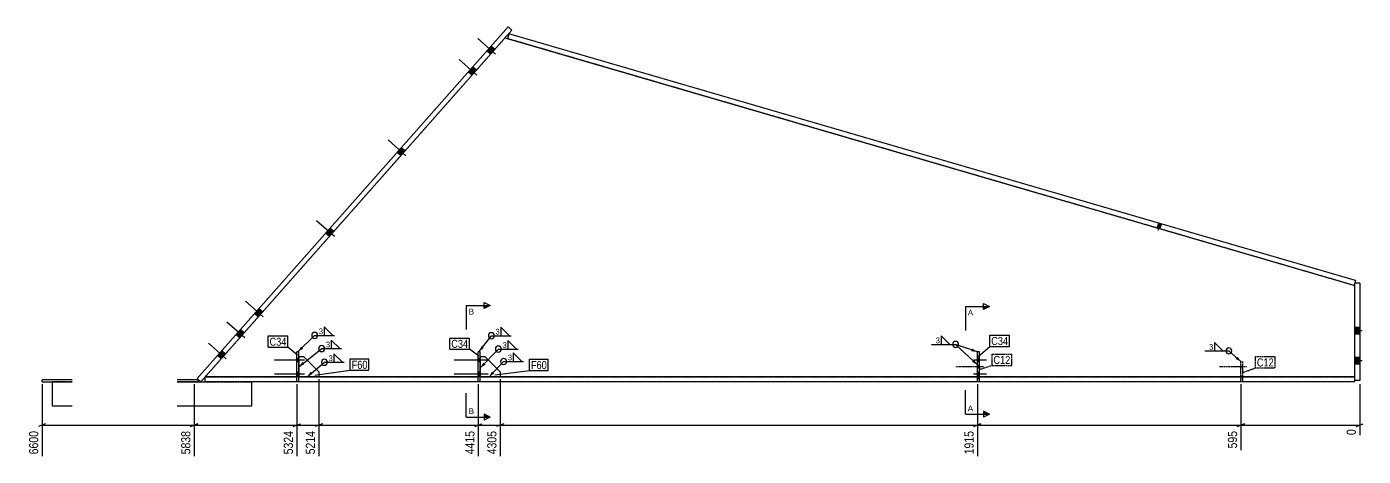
# Model space of a CAD drawing. Header units: millimetres. Extents: x 100 to 51935, y 16 to 3079.
# Drawn here: x 32885 to 39580, y 47 to 2197 of the extents above; entities that cross this region are included whole.
import ezdxf

# ---------------------------------------------------------------- set-up
doc = ezdxf.new("R2010")
doc.units = ezdxf.units.MM
doc.linetypes.add('DXK_LINE_DOT2', pattern=[3.9198, 1.9599, -1.9599])
for name, color, linetype in [('MÅLSÆTNING', 7, 'Continuous'), ('STÅL', 7, 'Continuous'), ('TEKST', 7, 'Continuous')]:
    doc.layers.add(name, color=color, linetype=linetype)
doc.styles.add('Arial', font='ARIAL.TTF', dxfattribs={"height": 0.2})
doc.styles.add('Arial Narrow', font='ARIALN.TTF', dxfattribs={"height": 0.2})

msp = doc.modelspace()

# ---------------------------------------------------------------- hatches: boundary and pattern name
at = {"layer": 'STÅL', "linetype": 'Continuous'}
for points in [[(35207.8, 2059.8), (35229.7, 2084.6), (35210.9, 2101.1), (35189.1, 2076.4)], [(35207.8, 2059.8), (35229.7, 2084.6), (35210.9, 2101.1), (35189.1, 2076.4)], [(35115, 1955), (35136.9, 1979.7), (35118.2, 1996.3), (35096.3, 1971.6)], [(35115, 1955), (35136.9, 1979.7), (35118.2, 1996.3), (35096.3, 1971.6)], [(34758.5, 1552), (34780.4, 1576.8), (34761.7, 1593.3), (34739.8, 1568.6)], [(34758.5, 1552), (34780.4, 1576.8), (34761.7, 1593.3), (34739.8, 1568.6)], [(38568.3, 1209.4), (38554.9, 1213.4), (38547.9, 1189.4), (38561.3, 1185.4)], [(38568.3, 1209.4), (38554.9, 1213.4), (38547.9, 1189.4), (38561.3, 1185.4)], [(34400.7, 1147.6), (34422.6, 1172.3), (34403.9, 1188.9), (34382, 1164.2)], [(34400.7, 1147.6), (34422.6, 1172.3), (34403.9, 1188.9), (34382, 1164.2)], [(34044.2, 744.7), (34066.1, 769.4), (34047.4, 786), (34025.5, 761.2)], [(34044.2, 744.7), (34066.1, 769.4), (34047.4, 786), (34025.5, 761.2)], [(33951.5, 639.8), (33973.3, 664.5), (33954.6, 681.1), (33932.7, 656.4)], [(33951.5, 639.8), (33973.3, 664.5), (33954.6, 681.1), (33932.7, 656.4)], [(39561.6, 658.5), (39561.6, 691.5), (39536.6, 691.5), (39536.6, 658.5)], [(39561.6, 658.5), (39561.6, 691.5), (39536.6, 691.5), (39536.6, 658.5)], [(33858.7, 535), (33880.6, 559.7), (33861.8, 576.2), (33840, 551.5)], [(33858.7, 535), (33880.6, 559.7), (33861.8, 576.2), (33840, 551.5)], [(34237.6, 539), (34237.6, 521), (34247.6, 521), (34247.6, 539)], [(35146.6, 539), (35146.6, 521), (35156.6, 521), (35156.6, 539)], [(37646.6, 539), (37646.6, 521), (37656.6, 521), (37656.6, 539)], [(39561.6, 508.5), (39561.6, 541.5), (39536.6, 541.5), (39536.6, 508.5)], [(39561.6, 508.5), (39561.6, 541.5), (39536.6, 541.5), (39536.6, 508.5)], [(34237.6, 469), (34237.6, 451), (34247.6, 451), (34247.6, 469)], [(35146.6, 469), (35146.6, 451), (35156.6, 451), (35156.6, 469)], [(37646.6, 469), (37646.6, 451), (37656.6, 451), (37656.6, 469)]]:
    msp.add_hatch(color=96, dxfattribs=at).paths.add_polyline_path(points)
at = {"layer": 'TEKST', "linetype": 'Continuous'}
for color, points in [(30, [(35176.6, 786.7), (35176.6, 801.7), (35206.6, 801.7)]), (30, [(37676.6, 781.9), (37676.6, 796.9), (37706.6, 796.9)]), (3, [(34269.3, 585.5), (34242.6, 570), (34258.9, 596.3)]), (3, [(35174.2, 589.2), (35150, 570), (35162.4, 598.3)]), (3, [(37620.6, 586.7), (37646.6, 570), (37615.8, 572.5)]), (3, [(38950.4, 545.5), (38967.8, 520), (38940.4, 534.3)]), (3, [(34275.8, 507.8), (34247.6, 495), (34266.4, 519.5)]), (3, [(34316.6, 458.4), (34288.8, 445), (34307.1, 469.9)]), (3, [(35182.8, 505.5), (35156.6, 489), (35171.9, 515.9)]), (3, [(35226.7, 461.5), (35200.5, 445), (35215.8, 471.8)]), (3, [(37629.8, 530.8), (37646.6, 504.8), (37619.6, 519.9)]), (30, [(37676.6, 257.5), (37676.6, 272.5), (37706.6, 257.5)]), (30, [(35176.6, 243.4), (35176.6, 258.4), (35206.6, 243.4)])]:
    msp.add_hatch(color=color, dxfattribs=at).paths.add_polyline_path(points)

# ---------------------------------------------------------------- linework, layer by layer
at = {"layer": 'MÅLSÆTNING', "color": 7, "linetype": 'Continuous'}
for p, q in [((32961.6, 408), (32961.6, 48)), ((33723.6, 408), (33723.6, 48)), ((33723.6, 408), (33723.6, 48)), ((34237.6, 408), (34237.6, 48)), ((34347.6, 433), (34347.6, 48)), ((34347.6, 433), (34347.6, 48)), ((35146.6, 408), (35146.6, 48)), ((35256.6, 433), (35256.6, 48)), ((37646.6, 408), (37646.6, 48)), ((37646.6, 408), (37646.6, 48)), ((38966.6, 408), (38966.6, 77.2)), ((38966.6, 408), (38966.6, 77.2)), ((39561.6, 408), (39561.6, 153.2)), ((32979.6, 210.1), (32943.6, 195.7)), ((32961.6, 202.9), (33723.6, 202.9)), ((33741.6, 210.1), (33705.6, 195.7)), ((33705.6, 195.7), (33741.6, 210.1)), ((34219.6, 195.7), (34255.6, 210.1)), ((34237.6, 202.9), (34347.6, 202.9)), ((34365.6, 210.1), (34329.6, 195.7)), ((34365.6, 210.1), (34329.6, 195.7)), ((35128.6, 195.7), (35164.6, 210.1)), ((35146.6, 202.9), (35256.6, 202.9)), ((35274.6, 210.1), (35238.6, 195.7)), ((37664.6, 210.1), (37628.6, 195.7)), ((37628.6, 195.7), (37664.6, 210.1)), ((37646.6, 202.9), (38966.6, 202.9)), ((38984.6, 210.1), (38948.6, 195.7)), ((38948.6, 195.7), (38984.6, 210.1)), ((38966.6, 202.9), (39561.6, 202.9)), ((39543.6, 195.7), (39579.6, 210.1))]:
    msp.add_line(p, q, dxfattribs=at)
at = {"layer": 'STÅL', "color": 2, "linetype": 'Continuous'}
for p, q in [((33738.3, 436.6), (35296.1, 2197.4)), ((33757, 420), (35314.8, 2180.8)), ((35300.5, 2161.7), (35293.6, 2137.6)), ((35296.1, 2197.4), (35314.8, 2180.8)), ((39540.2, 926.2), (35300.5, 2161.7)), ((35293.6, 2137.6), (35280.1, 2141.6)), ((39533.2, 902.2), (35293.6, 2137.6)), ((39540.2, 926.2), (39533.2, 902.2)), ((39536.6, 901.2), (39533.2, 902.2)), ((39536.6, 426), (39536.6, 914)), ((39561.6, 914), (39536.6, 914)), ((39561.6, 914), (39561.6, 426)), ((32961.6, 420), (32961.6, 430)), ((33111.6, 430), (32961.6, 430)), ((32961.6, 420), (33111.6, 420)), ((33011.6, 420), (33011.6, 300)), ((33745.7, 430), (33638.3, 430)), ((33638.3, 420), (33745.7, 420)), ((33757, 420), (33738.3, 436.6)), ((33745.7, 420), (33745.7, 430)), ((33745.7, 420), (33779.1, 420)), ((33779.1, 420), (33779.1, 445)), ((34237.6, 445), (33779.1, 445)), ((34237.6, 420), (33779.1, 420)), ((34011.6, 300), (34011.6, 420)), ((35146.6, 445), (34247.6, 445)), ((35146.6, 420), (34247.6, 420)), ((37646.6, 445), (35156.6, 445)), ((37646.6, 420), (35156.6, 420)), ((39536.6, 445), (37656.6, 445)), ((39536.6, 420), (37656.6, 420)), ((39536.6, 420), (39536.6, 445)), ((39561.6, 426), (39536.6, 426)), ((33011.6, 300), (33111.6, 300)), ((33638.3, 300), (34011.6, 300))]:
    msp.add_line(p, q, dxfattribs=at)
at = {"layer": 'STÅL', "color": 7, "linetype": 'DXK_LINE_DOT2'}
for p, q in [((35280.1, 2141.6), (33779.1, 445)), ((39533.2, 902.2), (35293.6, 2137.6)), ((39536.6, 445), (39536.6, 901.2)), ((33111.6, 420), (33011.6, 420)), ((33745.7, 420), (33638.3, 420)), ((33779.1, 445), (34237.6, 445)), ((33779.1, 420), (34011.6, 420)), ((34247.6, 445), (34237.6, 445)), ((34247.6, 420), (34237.6, 420)), ((34247.6, 445), (35146.6, 445)), ((35156.6, 445), (35146.6, 445)), ((35156.6, 420), (35146.6, 420)), ((35156.6, 445), (37646.6, 445)), ((37656.6, 445), (37646.6, 445)), ((37656.6, 420), (37646.6, 420)), ((37656.6, 445), (39536.6, 445))]:
    msp.add_line(p, q, dxfattribs=at)
at = {"layer": 'STÅL', "color": 96, "linetype": 'Continuous'}
for p, q in [((35233, 2059.6), (35143.8, 2138.5)), ((35233, 2059.6), (35143.8, 2138.5)), ((35207.8, 2059.8), (35189.1, 2076.4)), ((35207.8, 2059.8), (35189.1, 2076.4)), ((35229.7, 2084.6), (35210.9, 2101.1)), ((35229.7, 2084.6), (35210.9, 2101.1)), ((35140.2, 1954.8), (35051.1, 2033.6)), ((35140.2, 1954.8), (35051.1, 2033.6)), ((35115, 1955), (35096.3, 1971.6)), ((35115, 1955), (35096.3, 1971.6)), ((35136.9, 1979.7), (35118.2, 1996.3)), ((35136.9, 1979.7), (35118.2, 1996.3)), ((34783.7, 1551.8), (34694.6, 1630.7)), ((34783.7, 1551.8), (34694.6, 1630.7)), ((34758.5, 1552), (34739.8, 1568.6)), ((34758.5, 1552), (34739.8, 1568.6)), ((34780.4, 1576.8), (34761.7, 1593.3)), ((34780.4, 1576.8), (34761.7, 1593.3)), ((34425.9, 1147.4), (34336.8, 1226.2)), ((34425.9, 1147.4), (34336.8, 1226.2)), ((38547.9, 1189.4), (38554.9, 1213.4)), ((38547.9, 1189.4), (38554.9, 1213.4)), ((38552.4, 1179.7), (38561.6, 1211.4)), ((38552.4, 1179.7), (38561.6, 1211.4)), ((38561.3, 1185.4), (38568.3, 1209.4)), ((38561.3, 1185.4), (38568.3, 1209.4)), ((34400.7, 1147.6), (34382, 1164.2)), ((34400.7, 1147.6), (34382, 1164.2)), ((34422.6, 1172.3), (34403.9, 1188.9)), ((34422.6, 1172.3), (34403.9, 1188.9)), ((34069.4, 744.4), (33980.3, 823.3)), ((34069.4, 744.4), (33980.3, 823.3)), ((34044.2, 744.7), (34025.5, 761.2)), ((34044.2, 744.7), (34025.5, 761.2)), ((34066.1, 769.4), (34047.4, 786)), ((34066.1, 769.4), (34047.4, 786)), ((33976.6, 639.6), (33887.5, 718.4)), ((33976.6, 639.6), (33887.5, 718.4)), ((33973.3, 664.5), (33954.6, 681.1)), ((33973.3, 664.5), (33954.6, 681.1)), ((39561.6, 691.5), (39536.6, 691.5)), ((39561.6, 691.5), (39536.6, 691.5)), ((39574.1, 675), (39536.6, 675)), ((39574.1, 675), (39536.6, 675)), ((33883.9, 534.7), (33794.7, 613.6)), ((33883.9, 534.7), (33794.7, 613.6)), ((33951.5, 639.8), (33932.7, 656.4)), ((33951.5, 639.8), (33932.7, 656.4)), ((39561.6, 658.5), (39536.6, 658.5)), ((39561.6, 658.5), (39536.6, 658.5)), ((33858.7, 535), (33840, 551.5)), ((33858.7, 535), (33840, 551.5)), ((33880.6, 559.7), (33861.8, 576.2)), ((33880.6, 559.7), (33861.8, 576.2)), ((34237.6, 539), (34247.6, 539)), ((35146.6, 539), (35156.6, 539)), ((37646.6, 539), (37656.6, 539)), ((39561.6, 541.5), (39536.6, 541.5)), ((39561.6, 541.5), (39536.6, 541.5)), ((34126.6, 530), (34276.6, 530)), ((34237.6, 521), (34247.6, 521)), ((34237.6, 469), (34247.6, 469)), ((35026.6, 530), (35196.6, 530)), ((35146.6, 521), (35156.6, 521)), ((35146.6, 469), (35156.6, 469)), ((37626.6, 530), (37691.6, 530)), ((37646.6, 521), (37656.6, 521)), ((37646.6, 469), (37656.6, 469)), ((39574.1, 525), (39536.6, 525)), ((39574.1, 525), (39536.6, 525)), ((39561.6, 508.5), (39536.6, 508.5)), ((39561.6, 508.5), (39536.6, 508.5)), ((34126.6, 460), (34276.6, 460)), ((34237.6, 451), (34247.6, 451)), ((35026.6, 460), (35196.6, 460)), ((35146.6, 451), (35156.6, 451)), ((37626.6, 460), (37691.6, 460)), ((37646.6, 451), (37656.6, 451))]:
    msp.add_line(p, q, dxfattribs=at)
at = {"layer": 'STÅL', "color": 4, "linetype": 'Continuous'}
for p, q in [((34237.6, 420), (34237.6, 570)), ((34247.6, 570), (34237.6, 570)), ((34247.6, 420), (34247.6, 570)), ((34272.6, 545), (34247.6, 545)), ((34347.6, 470), (34272.6, 545)), ((35146.6, 420), (35146.6, 570)), ((35156.6, 570), (35146.6, 570)), ((35156.6, 420), (35156.6, 570)), ((35181.6, 545), (35156.6, 545)), ((35256.6, 470), (35181.6, 545)), ((37646.6, 420), (37646.6, 570)), ((37656.6, 570), (37646.6, 570)), ((37656.6, 420), (37656.6, 570)), ((34347.6, 470), (34347.6, 445)), ((35256.6, 470), (35256.6, 445)), ((34247.6, 420), (34237.6, 420)), ((35156.6, 420), (35146.6, 420)), ((37656.6, 420), (37646.6, 420))]:
    msp.add_line(p, q, dxfattribs=at)
at = {"layer": 'STÅL', "color": 30, "linetype": 'DXK_LINE_DOT2'}
for p, q in [((34247.6, 545), (34247.6, 445)), ((35156.6, 545), (35156.6, 445)), ((37646.6, 420), (37646.6, 520)), ((37646.6, 520), (37656.6, 520)), ((37656.6, 420), (37656.6, 520)), ((38966.6, 420), (38966.6, 520)), ((38966.6, 520), (38976.6, 520)), ((38976.6, 420), (38976.6, 520)), ((34237.6, 453), (34247.6, 453)), ((34247.6, 445), (34237.6, 445)), ((34247.6, 445), (34347.6, 445)), ((35146.6, 453), (35156.6, 453)), ((35156.6, 445), (35146.6, 445)), ((35156.6, 445), (35256.6, 445)), ((37646.6, 453), (37656.6, 453)), ((37656.6, 445), (37646.6, 445)), ((37656.6, 420), (37646.6, 420)), ((38966.6, 453), (38976.6, 453)), ((38976.6, 445), (38966.6, 445)), ((38976.6, 420), (38966.6, 420))]:
    msp.add_line(p, q, dxfattribs=at)
at = {"layer": 'STÅL', "color": 96, "linetype": 'DXK_LINE_DOT2'}
for p, q in [((37539.1, 496), (37676.6, 496)), ((37646.6, 503), (37656.6, 503)), ((37646.6, 489), (37656.6, 489)), ((38859.1, 496), (38996.6, 496)), ((38966.6, 503), (38976.6, 503)), ((38966.6, 489), (38976.6, 489)), ((37539.1, 444), (37676.6, 444)), ((37646.6, 451), (37656.6, 451)), ((37646.6, 437), (37656.6, 437)), ((38859.1, 444), (38996.6, 444)), ((38966.6, 451), (38976.6, 451)), ((38966.6, 437), (38976.6, 437))]:
    msp.add_line(p, q, dxfattribs=at)
at = {"layer": 'TEKST', "color": 30, "linetype": 'Continuous'}
for p, q in [((35176.6, 786.7), (35176.6, 816.7)), ((35176.6, 816.7), (35206.6, 801.7)), ((37676.6, 781.9), (37676.6, 811.9)), ((37676.6, 811.9), (37706.6, 796.9)), ((35206.6, 801.7), (35176.6, 786.7)), ((37706.6, 796.9), (37676.6, 781.9)), ((37706.6, 257.5), (37676.6, 272.5)), ((37676.6, 272.5), (37676.6, 242.5)), ((35206.6, 243.4), (35176.6, 258.4)), ((35176.6, 258.4), (35176.6, 228.4)), ((35206.6, 243.4), (35176.6, 228.4)), ((37706.6, 257.5), (37676.6, 242.5))]:
    msp.add_line(p, q, dxfattribs=at)
at = {"layer": 'TEKST', "color": 3, "linetype": 'Continuous'}
for p, q in [((37646.6, 570), (37537.5, 607)), ((37646.6, 504.8), (37537.5, 607)), ((38967.8, 520), (38906.4, 574.6))]:
    msp.add_line(p, q, dxfattribs=at)
for centre, start, end in [((37537.5, 607), 90, 270), ((37537.5, 607), 270, 90), ((38906.4, 574.6), 90, 270), ((38906.4, 574.6), 270, 90)]:
    msp.add_arc(centre, 15, start, end, dxfattribs=at)

# ---------------------------------------------------------------- wipeouts: each hides what was drawn before it
at = {"color": 0, "linetype": 'Continuous'}
msp.add_wipeout([(37625.3, 751.9), (37625.3, 781.9), (37598.6, 781.9), (37598.6, 751.9)], dxfattribs=at).dxf.layer = 'TEKST'
at = {"color": 0}
for points in [[(37458.9, 610.6), (37458.9, 645.4), (37435.8, 645.4), (37435.8, 610.6)], [(37800.5, 604.1), (37800.5, 646.1), (37716, 646.1), (37716, 604.1)], [(38827.8, 578.2), (38827.8, 613), (38804.8, 613), (38804.8, 578.2)], [(39131.1, 496.8), (39131.1, 538.8), (39046.7, 538.8), (39046.7, 496.8)], [(35489.9, 483.5), (35489.9, 525.5), (35410.6, 525.5), (35410.6, 483.5)]]:
    msp.add_wipeout(points, dxfattribs=at).dxf.layer = 'TEKST'

# ---------------------------------------------------------------- next in the draw order: linework, layer by layer
at = {"layer": 'TEKST', "color": 7, "linetype": 'Continuous'}
for q in [(37586.6, 676.9), (37706.6, 796.9)]:
    msp.add_line((37586.6, 796.9), q, dxfattribs=at)
at = {"layer": 'TEKST', "color": 3, "linetype": 'Continuous'}
for p, q in [((37417.2, 607), (37537.5, 607)), ((37507.9, 607), (37465.1, 649.9)), ((37465.1, 649.9), (37465.1, 607)), ((37465.1, 607), (37507.9, 607)), ((38876.9, 574.6), (38834, 617.4)), ((38834, 617.4), (38834, 574.6)), ((38786.2, 574.6), (38906.4, 574.6)), ((38834, 574.6), (38876.9, 574.6))]:
    msp.add_line(p, q, dxfattribs=at)

# ---------------------------------------------------------------- next in the draw order: texts
at = {"layer": 'TEKST', "color": 3, "linetype": 'Continuous', "style": 'Arial'}
msp.add_text('A', height=28.7, dxfattribs=at).set_placement((37598.6, 751.9))
at = {"layer": 'TEKST', "color": 3, "style": 'Arial Narrow'}
for p in [(37438.2, 613), (38807.2, 580.6)]:
    msp.add_text('3', height=28.6, dxfattribs=at).set_placement(p)

# ---------------------------------------------------------------- next in the draw order: wipeouts: each hides what was drawn before it
at = {"color": 0, "linetype": 'Continuous'}
for points, layer in [([(32952, 183.3), (32884.8, 183.3), (32884.8, 47.1), (32952, 47.1)], 'MÅLSÆTNING'), ([(35247, 183.3), (35179.8, 183.3), (35179.8, 47.1), (35247, 47.1)], 'MÅLSÆTNING'), ([(38957, 183.3), (38889.8, 183.3), (38889.8, 76.4), (38957, 76.4)], 'MÅLSÆTNING'), ([(39552, 192.1), (39484.8, 192.1), (39484.8, 143.6), (39552, 143.6)], 'MÅLSÆTNING'), ([(35125.3, 756.7), (35125.3, 786.7), (35098.6, 786.7), (35098.6, 756.7)], 'TEKST'), ([(37625.3, 272.5), (37625.3, 302.5), (37598.6, 302.5), (37598.6, 272.5)], 'TEKST')]:
    msp.add_wipeout(points, dxfattribs=at).dxf.layer = layer
at = {"color": 0}
for points in [[(35253.8, 654.2), (35253.8, 689), (35230.7, 689), (35230.7, 654.2)], [(34185.5, 600.6), (34185.5, 642.6), (34101.1, 642.6), (34101.1, 600.6)], [(35095.7, 589.9), (35095.7, 631.9), (35011.3, 631.9), (35011.3, 589.9)], [(37800.5, 604.1), (37800.5, 646.1), (37716, 646.1), (37716, 604.1)], [(34417.7, 521.2), (34417.7, 556), (34394.6, 556), (34394.6, 521.2)], [(35315.3, 524.9), (35315.3, 559.7), (35292.3, 559.7), (35292.3, 524.9)], [(39131.1, 496.8), (39131.1, 538.8), (39046.7, 538.8), (39046.7, 496.8)], [(34591.7, 485), (34591.7, 527), (34512.4, 527), (34512.4, 485)], [(35489.9, 483.5), (35489.9, 525.5), (35410.6, 525.5), (35410.6, 483.5)]]:
    msp.add_wipeout(points, dxfattribs=at).dxf.layer = 'TEKST'

# ---------------------------------------------------------------- next in the draw order: linework, layer by layer
at = {"layer": 'MÅLSÆTNING', "color": 7, "linetype": 'Continuous'}
for p, q in [((35146.6, 408), (35146.6, 48)), ((35256.6, 433), (35256.6, 48)), ((34347.6, 202.9), (35146.6, 202.9)), ((35128.6, 195.7), (35164.6, 210.1)), ((35274.6, 210.1), (35238.6, 195.7)), ((35256.6, 202.9), (37646.6, 202.9))]:
    msp.add_line(p, q, dxfattribs=at)
at = {"layer": 'TEKST', "color": 7, "linetype": 'Continuous'}
for p, q in [((35086.6, 801.7), (35086.6, 681.7)), ((35086.6, 801.7), (35206.6, 801.7)), ((37708.8, 653.3), (37807.7, 653.3)), ((37708.8, 596.9), (37708.8, 653.3)), ((37807.7, 596.9), (37807.7, 653.3)), ((37651.1, 546.7), (37708.8, 596.9)), ((37708.8, 596.9), (37807.7, 596.9)), ((35228.9, 454.2), (35403.4, 476.3)), ((35403.4, 532.7), (35497.1, 532.7)), ((35403.4, 476.3), (35403.4, 532.7)), ((35403.4, 476.3), (35497.1, 476.3)), ((35497.1, 476.3), (35497.1, 532.7)), ((37586.6, 257.5), (37586.6, 377.5)), ((37586.6, 257.5), (37706.6, 257.5))]:
    msp.add_line(p, q, dxfattribs=at)
at = {"layer": 'TEKST', "color": 3, "linetype": 'Continuous'}
for p, q in [((35302.8, 650.6), (35260, 693.4)), ((35260, 693.4), (35260, 650.6)), ((35150, 570), (35212.1, 650.6)), ((35212.1, 650.6), (35311.4, 650.6)), ((35260, 650.6), (35302.8, 650.6)), ((34466.7, 517.6), (34423.9, 560.4)), ((34423.9, 560.4), (34423.9, 517.6)), ((35364.4, 521.3), (35321.5, 564.2)), ((35321.5, 564.2), (35321.5, 521.3)), ((34288.8, 445), (34376, 517.6)), ((34376, 517.6), (34475.3, 517.6)), ((34423.9, 517.6), (34466.7, 517.6)), ((35200.5, 445), (35273.7, 521.3)), ((35273.7, 521.3), (35372.9, 521.3)), ((35321.5, 521.3), (35364.4, 521.3))]:
    msp.add_line(p, q, dxfattribs=at)
at = {"layer": 'TEKST', "color": 7, "linetype": 'DXK_LINE_DOT2'}
for p, q in [((39039.5, 546), (39138.3, 546)), ((39039.5, 489.6), (39039.5, 546)), ((39138.3, 489.6), (39138.3, 546)), ((38974.3, 465.6), (39039.5, 489.6)), ((39039.5, 489.6), (39138.3, 489.6))]:
    msp.add_line(p, q, dxfattribs=at)
at = {"layer": 'TEKST', "color": 3, "linetype": 'Continuous'}
for centre, start, end in [((35212.1, 650.6), 90, 270), ((35212.1, 650.6), 270, 90), ((35273.7, 521.3), 90, 270), ((35273.7, 521.3), 270, 90), ((34376, 517.6), 90, 270), ((34376, 517.6), 270, 90)]:
    msp.add_arc(centre, 15, start, end, dxfattribs=at)

# ---------------------------------------------------------------- next in the draw order: texts
at = {"layer": 'MÅLSÆTNING', "color": 3, "linetype": 'Continuous', "style": 'Arial Narrow'}
for s, height, p in [('6600', 45.81, (32942.4, 56.7)), ('4305', 45.81, (35237.4, 56.7)), ('595', 45.81, (38947.4, 86)), ('0', 45.8, (39542.4, 153.2))]:
    msp.add_text(s, height=height, rotation=90.00021, dxfattribs=at).set_placement(p)
at = {"layer": 'TEKST', "color": 3, "linetype": 'Continuous', "style": 'Arial'}
for s, p in [('B', (35098.6, 756.7)), ('A', (37598.6, 272.5))]:
    msp.add_text(s, height=28.7, dxfattribs=at).set_placement(p)
at = {"layer": 'TEKST', "color": 3, "style": 'Arial Narrow'}
for s, height, p in [('3', 28.6, (35233.1, 656.6)), ('C34', 40.09, (37716, 604.1)), ('3', 28.6, (34397, 523.6)), ('3', 28.6, (35294.7, 527.3)), ('C12', 40.09, (39046.7, 496.8)), ('F60', 40.09, (35410.6, 483.5))]:
    msp.add_text(s, height=height, dxfattribs=at).set_placement(p)

# ---------------------------------------------------------------- next in the draw order: wipeouts: each hides what was drawn before it
at = {"color": 0}
for points in [[(34185.5, 600.6), (34185.5, 642.6), (34101.1, 642.6), (34101.1, 600.6)], [(35095.7, 589.9), (35095.7, 631.9), (35011.3, 631.9), (35011.3, 589.9)], [(34591.7, 485), (34591.7, 527), (34512.4, 527), (34512.4, 485)]]:
    msp.add_wipeout(points, dxfattribs=at).dxf.layer = 'TEKST'

# ---------------------------------------------------------------- next in the draw order: linework, layer by layer
at = {"layer": 'TEKST', "color": 7, "linetype": 'Continuous'}
for p, q in [((34093.9, 649.8), (34192.7, 649.8)), ((34093.9, 593.4), (34093.9, 649.8)), ((34192.7, 593.4), (34192.7, 649.8)), ((35004.1, 639.1), (35102.9, 639.1)), ((35004.1, 582.7), (35004.1, 639.1)), ((35102.9, 582.7), (35102.9, 639.1)), ((34093.9, 593.4), (34192.7, 593.4)), ((34240.6, 553.6), (34192.7, 593.4)), ((35004.1, 582.7), (35102.9, 582.7)), ((35150, 547.8), (35102.9, 582.7)), ((34327.2, 453.3), (34505.2, 477.8)), ((34505.2, 534.2), (34598.9, 534.2)), ((34505.2, 477.8), (34505.2, 534.2)), ((34505.2, 477.8), (34598.9, 477.8)), ((34598.9, 477.8), (34598.9, 534.2))]:
    msp.add_line(p, q, dxfattribs=at)

# ---------------------------------------------------------------- next in the draw order: texts
at = {"layer": 'TEKST', "color": 3, "style": 'Arial Narrow'}
for s, p in [('C34', (34101.1, 600.6)), ('C34', (35011.3, 589.9)), ('F60', (34512.4, 485))]:
    msp.add_text(s, height=40.09, dxfattribs=at).set_placement(p)

# ---------------------------------------------------------------- next in the draw order: wipeouts: each hides what was drawn before it
at = {"color": 0, "linetype": 'Continuous'}
for points, layer in [([(34338, 183.3), (34270.8, 183.3), (34270.8, 47.1), (34338, 47.1)], 'MÅLSÆTNING'), ([(35137, 183.3), (35069.8, 183.3), (35069.8, 47.1), (35137, 47.1)], 'MÅLSÆTNING'), ([(37637, 183.3), (37569.8, 183.3), (37569.8, 47.1), (37637, 47.1)], 'MÅLSÆTNING'), ([(35125.3, 258.4), (35125.3, 288.4), (35098.6, 288.4), (35098.6, 258.4)], 'TEKST')]:
    msp.add_wipeout(points, dxfattribs=at).dxf.layer = layer
at = {"color": 0}
for points in [[(34404.1, 589.8), (34404.1, 624.6), (34381, 624.6), (34381, 589.8)], [(35289.2, 587.6), (35289.2, 622.4), (35266.1, 622.4), (35266.1, 587.6)], [(37811.8, 509.3), (37811.8, 551.3), (37727.3, 551.3), (37727.3, 509.3)]]:
    msp.add_wipeout(points, dxfattribs=at).dxf.layer = 'TEKST'

# ---------------------------------------------------------------- next in the draw order: linework, layer by layer
at = {"layer": 'MÅLSÆTNING', "color": 7, "linetype": 'Continuous'}
for p, q in [((34237.6, 408), (34237.6, 48)), ((33723.6, 202.9), (34237.6, 202.9)), ((34219.6, 195.7), (34255.6, 210.1))]:
    msp.add_line(p, q, dxfattribs=at)
at = {"layer": 'TEKST', "color": 3, "linetype": 'Continuous'}
for p, q in [((34453.1, 586.2), (34410.2, 629)), ((34410.2, 629), (34410.2, 586.2)), ((35338.2, 584), (35295.4, 626.9)), ((35295.4, 626.9), (35295.4, 584)), ((34247.6, 495), (34362.4, 586.2)), ((34362.4, 586.2), (34461.7, 586.2)), ((34410.2, 586.2), (34453.1, 586.2)), ((35156.6, 489), (35247.5, 584)), ((35247.5, 584), (35346.8, 584)), ((35295.4, 584), (35338.2, 584))]:
    msp.add_line(p, q, dxfattribs=at)
at = {"layer": 'TEKST', "color": 7, "linetype": 'Continuous'}
for q in [(35086.6, 363.4), (35206.6, 243.4)]:
    msp.add_line((35086.6, 243.4), q, dxfattribs=at)
at = {"layer": 'TEKST', "color": 3, "linetype": 'Continuous'}
for centre, start, end in [((34362.4, 586.2), 90, 270), ((34362.4, 586.2), 270, 90), ((35247.5, 584), 90, 270), ((35247.5, 584), 270, 90)]:
    msp.add_arc(centre, 15, start, end, dxfattribs=at)

# ---------------------------------------------------------------- next in the draw order: texts
at = {"layer": 'MÅLSÆTNING', "color": 3, "linetype": 'Continuous', "style": 'Arial Narrow'}
for s, p in [('5214', (34328.4, 56.7)), ('4415', (35127.4, 56.7)), ('1915', (37627.4, 56.7))]:
    msp.add_text(s, height=45.81, rotation=90.00021, dxfattribs=at).set_placement(p)
at = {"layer": 'TEKST', "color": 3, "style": 'Arial Narrow'}
for p in [(34383.4, 592.2), (35268.5, 590)]:
    msp.add_text('3', height=28.6, dxfattribs=at).set_placement(p)
at = {"layer": 'TEKST', "color": 3, "linetype": 'Continuous', "style": 'Arial'}
msp.add_text('B', height=28.7, dxfattribs=at).set_placement((35098.6, 258.4))

# ---------------------------------------------------------------- next in the draw order: wipeouts: each hides what was drawn before it
at = {"color": 0}
for points in [[(34368.8, 655.8), (34368.8, 690.6), (34345.7, 690.6), (34345.7, 655.8)], [(37811.8, 509.3), (37811.8, 551.3), (37727.3, 551.3), (37727.3, 509.3)]]:
    msp.add_wipeout(points, dxfattribs=at).dxf.layer = 'TEKST'

# ---------------------------------------------------------------- next in the draw order: linework, layer by layer
at = {"layer": 'TEKST', "color": 3, "linetype": 'Continuous'}
for p, q in [((34417.8, 652.2), (34375, 695)), ((34375, 695), (34375, 652.2)), ((34242.6, 570), (34327.1, 652.2)), ((34327.1, 652.2), (34426.4, 652.2)), ((34375, 652.2), (34417.8, 652.2))]:
    msp.add_line(p, q, dxfattribs=at)
at = {"layer": 'TEKST', "color": 7, "linetype": 'DXK_LINE_DOT2'}
for p, q in [((37720.1, 558.5), (37819, 558.5)), ((37720.1, 502.1), (37720.1, 558.5)), ((37819, 502.1), (37819, 558.5)), ((37653.2, 480.7), (37720.1, 502.1)), ((37720.1, 502.1), (37819, 502.1))]:
    msp.add_line(p, q, dxfattribs=at)
at = {"layer": 'TEKST', "color": 3, "linetype": 'Continuous'}
for start, end in [(90, 270), (270, 90)]:
    msp.add_arc((34327.1, 652.2), 15, start, end, dxfattribs=at)

# ---------------------------------------------------------------- next in the draw order: texts
at = {"layer": 'TEKST', "color": 3, "style": 'Arial Narrow'}
for s, height, p in [('3', 28.6, (34348.1, 658.2)), ('C12', 40.09, (37727.3, 509.3))]:
    msp.add_text(s, height=height, dxfattribs=at).set_placement(p)

# ---------------------------------------------------------------- next in the draw order: wipeouts: each hides what was drawn before it
at = {"color": 0, "linetype": 'Continuous'}
for points in [[(33714, 183.3), (33646.8, 183.3), (33646.8, 47.1), (33714, 47.1)], [(34228, 183.3), (34160.8, 183.3), (34160.8, 47.1), (34228, 47.1)]]:
    msp.add_wipeout(points, dxfattribs=at).dxf.layer = 'MÅLSÆTNING'

# ---------------------------------------------------------------- next in the draw order: texts
at = {"layer": 'MÅLSÆTNING', "color": 3, "linetype": 'Continuous', "style": 'Arial Narrow'}
for s, p in [('5838', (33704.4, 56.7)), ('5324', (34218.4, 56.7))]:
    msp.add_text(s, height=45.81, rotation=90.00021, dxfattribs=at).set_placement(p)

doc.saveas('drawing.dxf')
